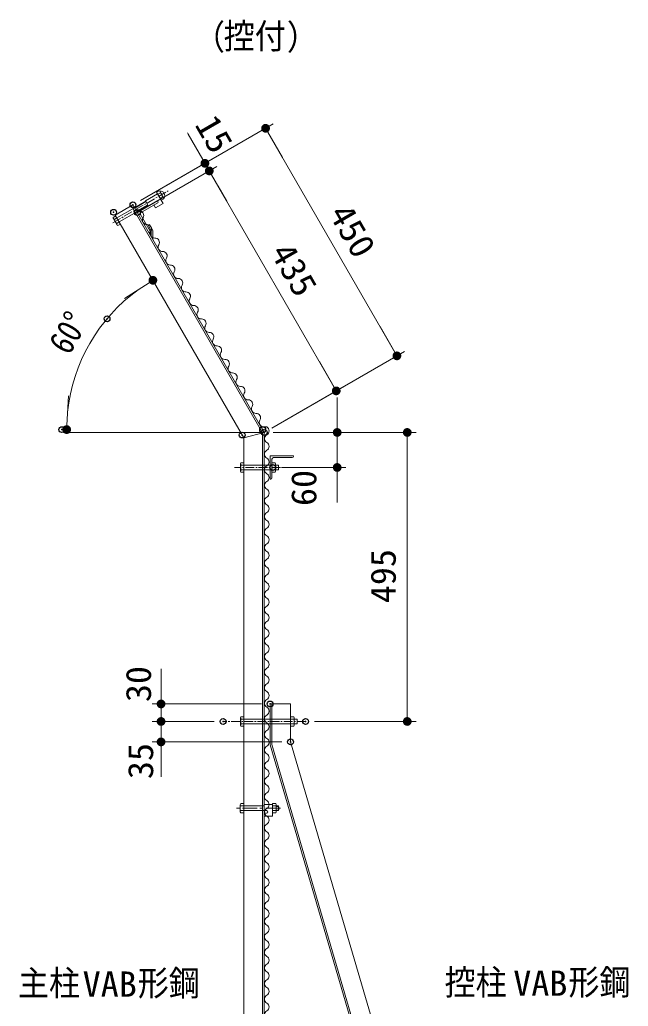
# Model space of a CAD drawing. Units: millimetres at full size. Extents: x -4455 to 4455, y -3150 to 3150.
# Drawn here: x 346 to 1389, y 326 to 2015 of the extents above; entities that cross this region are included whole.
import ezdxf
from ezdxf.enums import TextEntityAlignment as Align

# ---------------------------------------------------------------- set-up
doc = ezdxf.new("R2010")
doc.units = ezdxf.units.MM
doc.header["$LTSCALE"] = 20
doc.header["$PDMODE"] = 32
doc.header["$PDSIZE"] = 10
for name, pattern in [('DASHED', [7.5, 6, -1.5]), ('USER1', [2, 1.25, -0.25, 0.25, -0.25]), ('USER3', [1.125, 0.75, -0.125, 0.125, -0.125]), ('USER4', [4.7625, 3.175, -1.5875])]:
    doc.linetypes.add(name, pattern=pattern)
for name, color, linetype, lineweight in [('0-1_SUNPOU', 1, 'Continuous', 18), ('0-4_6文字', 3, 'Continuous', 18), ('0-5_1部材', 7, 'Continuous', 18), ('0-6_8部品', 7, 'Continuous', 18), ('0-A_5寸法', 1, 'Continuous', 18), ('0-C_2網', 4, 'Continuous', 18), ('0-D_AMI', 3, 'Continuous', 18)]:
    doc.layers.add(name, color=color, linetype=linetype, lineweight=lineweight)
doc.layers.add('0-2_DEFPOINTS', color=7, linetype='Continuous')
doc.styles.add('ＭＳ ゴシック', font='')
doc.styles.get('ＭＳ ゴシック').set_extended_font_data('MS Gothic')

# ---------------------------------------------------------------- blocks, each defined once
blk = doc.blocks.new('M1')
at = {"layer": '0-1_SUNPOU'}
blk.add_line((-5, 0), (-38.58, 0), dxfattribs=at)
for points in [[(0, 0), (-5, 0), (-4.96, 0.63)], [(0, 0), (-4.96, -0.63), (-5, 0)], [(0, 0), (-4.96, 0.63), (-4.84, 1.24)], [(0, 0), (-4.84, -1.24), (-4.96, -0.63)], [(0, 0), (-4.84, 1.24), (-4.65, 1.84)], [(0, 0), (-4.65, -1.84), (-4.84, -1.24)], [(0, 0), (-4.65, 1.84), (-4.38, 2.41)], [(0, 0), (-4.38, -2.41), (-4.65, -1.84)], [(0, 0), (-4.38, 2.41), (-4.05, 2.94)], [(0, 0), (-4.05, -2.94), (-4.38, -2.41)], [(0, 0), (-4.05, 2.94), (-3.64, 3.42)], [(0, 0), (-3.64, -3.42), (-4.05, -2.94)], [(0, 0), (-3.64, 3.42), (-3.19, 3.85)], [(0, 0), (-3.19, -3.85), (-3.64, -3.42)], [(0, 0), (-3.19, 3.85), (-2.68, 4.22)], [(0, 0), (-2.68, -4.22), (-3.19, -3.85)], [(0, 0), (-2.68, 4.22), (-2.13, 4.52)], [(0, 0), (-2.13, -4.52), (-2.68, -4.22)], [(0, 0), (-2.13, 4.52), (-1.55, 4.76)], [(0, 0), (-1.55, -4.76), (-2.13, -4.52)], [(0, 0), (-1.55, 4.76), (-0.94, 4.91)], [(0, 0), (-0.94, -4.91), (-1.55, -4.76)], [(0, 0), (-0.94, 4.91), (-0.31, 4.99)], [(0, 0), (-0.31, -4.99), (-0.94, -4.91)], [(0, 0), (-0.31, 4.99), (0.31, 4.99)], [(0, 0), (0.31, -4.99), (-0.31, -4.99)], [(0, 0), (0.31, 4.99), (0.94, 4.91)], [(0, 0), (0.94, 4.91), (1.55, 4.76)], [(0, 0), (1.55, 4.76), (2.13, 4.52)], [(0, 0), (2.13, 4.52), (2.68, 4.22)], [(0, 0), (2.68, 4.22), (3.19, 3.85)], [(0, 0), (3.19, 3.85), (3.64, 3.42)], [(0, 0), (3.64, 3.42), (4.05, 2.94)], [(0, 0), (4.05, 2.94), (4.38, 2.41)], [(0, 0), (4.38, 2.41), (4.65, 1.84)], [(0, 0), (4.65, 1.84), (4.84, 1.24)], [(0, 0), (4.84, 1.24), (4.96, 0.63)], [(0, 0), (4.96, 0.63), (5, 0)], [(0, 0), (0.94, -4.91), (0.31, -4.99)], [(0, 0), (1.55, -4.76), (0.94, -4.91)], [(0, 0), (2.13, -4.52), (1.55, -4.76)], [(0, 0), (2.68, -4.22), (2.13, -4.52)], [(0, 0), (3.19, -3.85), (2.68, -4.22)], [(0, 0), (3.64, -3.42), (3.19, -3.85)], [(0, 0), (4.05, -2.94), (3.64, -3.42)], [(0, 0), (4.38, -2.41), (4.05, -2.94)], [(0, 0), (4.65, -1.84), (4.38, -2.41)], [(0, 0), (4.84, -1.24), (4.65, -1.84)], [(0, 0), (4.96, -0.63), (4.84, -1.24)], [(0, 0), (5, 0), (4.96, -0.63)]]:
    blk.add_solid(points, dxfattribs=at)
blk = doc.blocks.new('NAMIX13')
at = {"layer": '0-D_AMI'}
for centre, start, end in [((-71.1, -133.3), 298.07249, 61.92751), ((71.1, -400), 118.07249, 241.92751), ((-71.1, -666.7), 298.07249, 61.92751), ((71.1, -933.3), 118.07249, 241.92751), ((71.1, -1466.7), 118.07249, 241.92751), ((-71.1, -1200), 298.07249, 61.92751), ((-71.1, -1733.3), 298.07249, 61.92751), ((71.1, -2000), 118.07249, 241.92751), ((-71.1, -2266.7), 298.07249, 61.92751), ((71.1, -2533.3), 118.07249, 241.92751), ((-71.1, -2800), 298.07249, 61.92751), ((71.1, -3066.7), 118.07249, 241.92751), ((-71.1, -3333.3), 298.07249, 61.92751), ((71.1, -3600), 118.07249, 241.92751), ((71.1, -4133.3), 118.07249, 241.92751), ((-71.1, -3866.7), 298.07249, 61.92751), ((-71.1, -4400), 298.07249, 61.92751), ((71.1, -4666.7), 118.07249, 241.92751), ((71.1, -5200), 118.07249, 241.92751), ((-71.1, -4933.3), 298.07249, 61.92751), ((-71.1, -5466.7), 298.07249, 61.92751), ((71.1, -5733.3), 118.07249, 241.92751)]:
    blk.add_arc(centre, 151.1, start, end, dxfattribs=at)
blk = doc.blocks.new('NAMIX5')
at = {"layer": '0-D_AMI'}
for centre, start, end in [((35.6, -200), 118.07249, 241.92751), ((-35.6, -66.7), 298.07249, 61.92751), ((-35.6, -333.3), 298.07249, 61.92751), ((35.6, -466.7), 118.07249, 241.92751), ((35.6, -733.3), 118.07249, 241.92751), ((-35.6, -600), 298.07249, 61.92751), ((-35.6, -866.7), 298.07249, 61.92751), ((35.6, -1000), 118.07249, 241.92751), ((-35.6, -1133.3), 298.07249, 61.92751), ((35.6, -1266.7), 118.07249, 241.92751)]:
    blk.add_arc(centre, 75.6, start, end, dxfattribs=at)
blk = doc.blocks.new('NAMI')
at = {"layer": '0-D_AMI'}
for centre, start, end in [((-71.1, -133.3), 298.07249, 61.92751), ((71.1, -400), 118.07249, 241.92751)]:
    blk.add_arc(centre, 151.1, start, end, dxfattribs=at)

msp = doc.modelspace()

# ---------------------------------------------------------------- linework, layer by layer
at = {"layer": '0-2_DEFPOINTS'}
for p in [(671, 1756.34), (507.1, 1685.51), (540.22, 1698.15), (547.72, 1685.16), (495.8, 1503.11), (992.42, 1439.62), (888.5, 1379.62), (418.5, 1313.3), (762.41, 1313.3), (727.41, 1303.92), (765.22, 1308.44), (765.22, 1308.44), (779.69, 1248.44), (890.14, 1248.44), (775.22, 843.44), (588.37, 813.44), (694.62, 813.44), (836.03, 813.44), (1010.14, 813.44), (588.37, 778.44), (810.22, 778.44)]:
    msp.add_point(p, dxfattribs=at)
at = {"layer": '0-5_1部材'}
for p, q in [((509.91, 1680.65), (540.22, 1698.15)), ((762.22, 1307.64), (537.62, 1696.65)), ((765.22, 1308.44), (540.22, 1698.15)), ((549.45, 1686.16), (582.36, 1705.16)), ((553.11, 1684.82), (582.56, 1701.81)), ((583.11, 1703.86), (582.11, 1705.59)), ((730.22, 1299.06), (509.91, 1680.65)), ((552.56, 1682.77), (569.56, 1653.32)), ((567.72, 1650.52), (569.02, 1651.27)), ((730.22, 1299.06), (765.22, 1308.44)), ((762.22, 1307.64), (762.22, -851.56)), ((765.22, 1308.44), (765.22, -851.56)), ((730.22, 1299.06), (730.22, -851.56)), ((775.22, 1268.44), (775.22, 1228.44)), ((775.22, 1268.44), (815.22, 1268.44)), ((815.22, 1268.44), (815.22, 1267.44)), ((778.22, 1262.44), (778.22, 1230.44)), ((813.22, 1265.44), (781.22, 1265.44)), ((775.22, 1228.44), (776.22, 1228.44)), ((810.22, 843.44), (775.22, 843.44)), ((775.22, 843.44), (775.22, 773.29)), ((778.22, 843.44), (778.22, 773.74)), ((810.22, 843.44), (810.22, 778.44)), ((810.22, 778.44), (1200.22, -551.56)), ((775.22, 773.29), (1165.22, -556.71)), ((778.22, 773.74), (1168.22, -556.26))]:
    msp.add_line(p, q, dxfattribs=at)
at = {"layer": '0-5_1部材', "color": 1, "linetype": 'USER3'}
msp.add_line((836.03, 813.44), (694.62, 813.44), dxfattribs=at)
at = {"layer": '0-5_1部材'}
for centre, radius, start, end in [((581.81, 1703.11), 1.5, 300.00729, 29.96823), ((550.45, 1684.43), 2, 119.99207, 209.99219), ((553.86, 1683.51), 1.5, 120.00722, 210.00732), ((568.27, 1652.57), 1.5, 300.00729, 29.99213), ((813.22, 1267.44), 2, 270, 0), ((781.22, 1262.44), 3, 90, 179.99992), ((776.22, 1230.44), 2, 270, 0)]:
    msp.add_arc(centre, radius, start, end, dxfattribs=at)
at = {"layer": '0-6_8部品', "color": 1}
for p, q in [((648.5, 1795.31), (633.5, 1821.29)), ((553.21, 1705.65), (676.49, 1776.83)), ((560.71, 1692.66), (683.99, 1763.84)), ((560.71, 1692.66), (683.99, 1763.84)), ((663.5, 1769.33), (671, 1756.34)), ((671, 1756.34), (888.5, 1379.62)), ((686, 1730.36), (701, 1704.38)), ((778.21, 1315.94), (901.49, 1387.12)), ((785.82, 668.07), (789.78, 668.07)), ((785.82, 661.67), (789.78, 661.67))]:
    msp.add_line(p, q, dxfattribs=at)
at = {"layer": '0-6_8部品', "color": 1, "linetype": 'USER3'}
for p, q in [((505.86, 1667.48), (600.6, 1722.18)), ((792.97, 1248.44), (714.41, 1248.44))]:
    msp.add_line(p, q, dxfattribs=at)
at = {"layer": '0-6_8部品'}
for p, q in [((561.52, 1705.26), (582.3, 1717.25)), ((580.8, 1719.85), (585.12, 1722.34)), ((580.8, 1719.85), (588.8, 1706)), ((582.8, 1716.39), (587.16, 1718.91)), ((582.8, 1716.39), (586.8, 1709.46)), ((586.19, 1721.72), (585.12, 1722.34)), ((586.8, 1709.46), (591.12, 1711.95)), ((588.8, 1706), (593.12, 1708.49)), ((542.97, 1693.39), (562.02, 1704.39)), ((546.97, 1686.46), (566.02, 1697.46)), ((561.52, 1705.26), (566.52, 1696.6)), ((566.52, 1696.6), (582.11, 1705.59)), ((578.81, 1693.3), (576.06, 1698.06)), ((591.8, 1700.8), (578.81, 1693.3)), ((588.8, 1706), (591.8, 1700.8)), ((510.7, 1679.27), (506.39, 1676.78)), ((506.39, 1675.54), (506.39, 1676.78)), ((513.32, 1663.54), (506.39, 1675.54)), ((512.7, 1675.81), (508.39, 1673.32)), ((516.7, 1668.88), (512.39, 1666.39)), ((513.32, 1663.54), (514.39, 1662.92)), ((518.7, 1665.41), (514.39, 1662.92)), ((566.03, 1663.26), (568.63, 1664.76)), ((566.03, 1663.26), (571.53, 1653.74)), ((568.63, 1664.76), (574.56, 1654.5)), ((571.53, 1653.73), (571.24, 1644.42)), ((574.56, 1654.5), (574.09, 1639.49)), ((724.62, 1255.37), (725.24, 1256.44)), ((724.62, 1241.51), (724.62, 1255.37)), ((730.22, 1256.44), (725.24, 1256.44)), ((730.22, 1252.44), (725.24, 1252.44)), ((730.22, 1240.44), (730.22, 1256.44)), ((765.22, 1252.44), (778.22, 1252.44)), ((778.22, 1240.44), (778.22, 1256.44)), ((778.22, 1256.44), (784, 1256.44)), ((778.22, 1252.44), (784, 1252.44)), ((784.62, 1255.37), (784, 1256.44)), ((784.62, 1241.51), (784.62, 1255.37)), ((789.69, 1252.44), (784.62, 1252.44)), ((789.69, 1244.44), (789.69, 1252.44)), ((724.62, 1241.51), (725.24, 1240.44)), ((730.22, 1244.44), (725.24, 1244.44)), ((730.22, 1240.44), (725.24, 1240.44)), ((765.22, 1244.44), (778.22, 1244.44)), ((778.22, 1244.44), (784, 1244.44)), ((778.22, 1240.44), (784, 1240.44)), ((784.62, 1241.51), (784, 1240.44)), ((789.69, 1244.44), (784.62, 1244.44)), ((724.62, 820.37), (725.24, 821.44)), ((724.62, 806.52), (724.62, 820.37)), ((730.22, 821.44), (725.24, 821.44)), ((730.22, 817.44), (725.24, 817.44)), ((730.22, 805.44), (730.22, 821.44)), ((765.22, 817.44), (775.22, 817.44)), ((810.22, 805.44), (810.22, 821.44)), ((810.22, 821.44), (816, 821.44)), ((810.22, 817.44), (816, 817.44)), ((816.62, 820.37), (816, 821.44)), ((816.62, 806.52), (816.62, 820.37)), ((821.69, 817.44), (816.62, 817.44)), ((821.69, 809.44), (821.69, 817.44)), ((724.62, 806.52), (725.24, 805.44)), ((730.22, 809.44), (725.24, 809.44)), ((730.22, 805.44), (725.24, 805.44)), ((765.22, 809.44), (775.22, 809.44)), ((810.22, 809.44), (816, 809.44)), ((810.22, 805.44), (816, 805.44)), ((816.62, 806.52), (816, 805.44)), ((821.69, 809.44), (816.62, 809.44)), ((723.82, 670.79), (724.93, 672.71)), ((723.82, 658.95), (723.82, 670.79)), ((723.82, 658.95), (724.93, 657.03)), ((724.5, 668.87), (730.22, 668.87)), ((724.5, 660.87), (730.22, 660.87)), ((724.93, 672.71), (730.22, 672.71)), ((730.22, 657.03), (730.22, 672.71)), ((765.22, 671.19), (765.22, 660.69)), ((765.22, 671.19), (779.42, 671.19)), ((765.22, 660.69), (769.17, 660.69)), ((779.42, 657.03), (779.42, 672.71)), ((779.42, 671.19), (779.42, 651.19)), ((785.13, 668.87), (779.42, 668.87)), ((785.13, 660.87), (779.42, 660.87)), ((785.82, 658.95), (784.71, 657.03)), ((785.82, 658.95), (785.82, 670.79)), ((785.82, 668.87), (789.37, 668.87)), ((785.82, 660.87), (789.37, 660.87)), ((789.37, 660.87), (789.37, 668.87)), ((724.93, 657.03), (730.22, 657.03)), ((765.22, 656.19), (769.17, 656.19)), ((765.22, 656.19), (765.22, 651.19)), ((765.22, 651.19), (779.42, 651.19)), ((784.71, 657.03), (779.42, 657.03))]:
    msp.add_line(p, q, dxfattribs=at)
at = {"layer": '0-6_8部品', "color": 3, "linetype": 'USER4'}
for p, q in [((512.7, 1675.81), (542.84, 1693.32)), ((516.7, 1668.88), (546.84, 1686.39)), ((730.22, 1252.44), (765.22, 1252.44)), ((730.22, 1244.44), (765.22, 1244.44)), ((730.22, 817.44), (765.22, 817.44)), ((775.22, 817.44), (810.22, 817.44)), ((730.22, 809.44), (765.22, 809.44)), ((775.22, 809.44), (810.22, 809.44)), ((730.22, 668.87), (765.22, 668.87))]:
    msp.add_line(p, q, dxfattribs=at)
at = {"layer": '0-6_8部品', "color": 4}
for p, q in [((543.37, 1692.7), (562.42, 1703.7)), ((546.57, 1687.15), (565.62, 1698.16))]:
    msp.add_line(p, q, dxfattribs=at)
at = {"layer": '0-6_8部品', "color": 1, "linetype": 'USER1'}
msp.add_line((792.84, 664.87), (714.35, 664.87), dxfattribs=at)
at = {"layer": '0-6_8部品', "color": 3, "linetype": 'DASHED'}
msp.add_line((730.22, 660.87), (765.22, 660.87), dxfattribs=at)
at = {"layer": '0-6_8部品'}
for points in [[(586.19, 1721.72), (593.12, 1709.73), (593.12, 1708.49)], [(785.82, 670.79), (784.71, 672.71), (779.42, 672.71)]]:
    msp.add_lwpolyline(points, dxfattribs=at)
for centre, radius, start, end in [((579.93, 1718.11), 7.27, 6.37286, 30.0017), ((587.1, 1714.1), 7.61, 324.02866, 96.50311), ((577.1, 1708.61), 14.39, 13.38929, 45.69312), ((586.86, 1706.11), 7.23, 29.99903, 53.96354), ((512.65, 1679.16), 7.23, 210.00224, 233.88522), ((521.28, 1676.14), 13.19, 192.35573, 227.65509), ((519.58, 1667.16), 7.23, 186.11235, 210.00092), ((731.85, 1255.37), 7.23, 179.99992, 203.88486), ((737.81, 1248.44), 13.19, 162.35463, 197.65355), ((777.39, 1255.37), 7.23, 336.12625, 0), ((771.37, 1248.45), 13.25, 342.41266, 17.55417), ((731.85, 1241.51), 7.23, 156.1122, 179.99992), ((777.39, 1241.51), 7.23, 0, 23.88957), ((731.85, 820.37), 7.23, 179.99992, 203.88486), ((737.81, 813.44), 13.19, 162.35463, 197.65355), ((809.39, 820.37), 7.23, 336.12625, 0), ((803.37, 813.45), 13.25, 342.41266, 17.55417), ((731.85, 806.52), 7.23, 156.1122, 179.99992), ((809.39, 806.52), 7.23, 0, 23.88957), ((726.85, 670.79), 3.03, 180, 219.3382), ((735.82, 664.87), 12, 160.52878, 199.47122), ((726.85, 658.95), 3.03, 140.6618, 180), ((769.17, 658.44), 2.25, 270, 90), ((782.79, 670.79), 3.03, 320.6618, 0), ((773.82, 664.87), 12, 340.52878, 19.47122), ((782.79, 658.95), 3.03, 0, 39.3382), ((782.44, 664.87), 8, 330, 30)]:
    msp.add_arc(centre, radius, start, end, dxfattribs=at)
at = {"layer": '0-6_8部品', "color": 1}
msp.add_arc((722, 1313.3), 295.28, 125.82375, 174.17632, dxfattribs=at)
at = {"layer": '0-A_5寸法'}
for p, q in [((553.21, 1705.65), (780.41, 1836.83)), ((767.42, 1829.33), (992.42, 1439.62)), ((778.21, 1315.94), (1005.41, 1447.12)), ((890.14, 1338.44), (890.14, 1368.44)), ((765.22, 1308.44), (421.31, 1308.44)), ((780.22, 1308.44), (905.14, 1308.44)), ((780.22, 1308.44), (1025.14, 1308.44)), ((890.14, 1308.44), (890.14, 1248.44)), ((1010.14, 1308.44), (1010.14, 813.44)), ((794.69, 1248.44), (905.14, 1248.44)), ((890.14, 1218.44), (890.14, 1188.44)), ((588.37, 873.44), (588.37, 903.44)), ((588.37, 843.44), (588.37, 873.44)), ((760.22, 843.44), (573.37, 843.44)), ((588.37, 843.44), (588.37, 813.44)), ((679.62, 813.44), (573.37, 813.44)), ((679.62, 813.44), (573.37, 813.44)), ((588.37, 813.44), (588.37, 778.44)), ((851.03, 813.44), (1025.14, 813.44)), ((795.22, 778.44), (573.37, 778.44)), ((588.37, 783.44), (588.37, 753.44)), ((588.37, 748.44), (588.37, 718.44))]:
    msp.add_line(p, q, dxfattribs=at)
at = {"layer": '0-D_AMI'}
msp.add_arc((765.9, 1302.09), 16.12, 77.37867, 97.71613, dxfattribs=at)

# ---------------------------------------------------------------- block references
at = {"layer": '0-6_8部品', "xscale": 1.5, "yscale": 1.5}
for p, rotation in [((663.5, 1769.33), 300.0001), ((671, 1756.34), 120.0001), ((671, 1756.34), 120.0001), ((574.36, 1569.02), 32.91191), ((888.5, 1379.62), 300.0001), ((426.72, 1313.3), 267.08816)]:
    msp.add_blockref('M1', p, dxfattribs=dict(at, rotation=rotation))
at = {"layer": '0-A_5寸法', "xscale": 1.5, "yscale": 1.5}
for p, rotation in [((767.42, 1829.33), 120.0001), ((992.42, 1439.62), 300.0001), ((890.14, 1308.44), 270), ((1010.14, 1308.44), 90), ((890.14, 1248.44), 90), ((588.37, 843.44), 270), ((588.37, 813.44), 270), ((1010.14, 813.44), 270), ((588.37, 813.44), 90), ((588.37, 778.44), 90)]:
    msp.add_blockref('M1', p, dxfattribs=dict(at, rotation=rotation))
at = {"layer": '0-C_2網', "rotation": 30}
for name, p, xscale, yscale in [('NAMIX5', (550.98, 1687.56), 0.1, 0.1), ('NAMIX13', (617.64, 1572.09), 0.05, 0.05)]:
    msp.add_blockref(name, p, dxfattribs=dict(at, xscale=xscale, yscale=yscale))
at = {"layer": '0-C_2網'}
for name, p, xscale, yscale in [('NAMI', (769.42, 1317.81), 0.05, 0.05), ('NAMI', (769.42, 1291.15), 0.05, 0.05), ('NAMIX5', (769.42, 1264.48), 0.1, 0.1), ('NAMIX13', (769.42, 1131.15), 0.05, 0.05), ('NAMIX13', (769.42, 837.81), 0.05, 0.05), ('NAMIX13', (769.42, 544.48), 0.05, 0.05)]:
    msp.add_blockref(name, p, dxfattribs=dict(at, xscale=xscale, yscale=yscale))

# ---------------------------------------------------------------- texts
at = {"layer": '0-4_6文字', "style": 'ＭＳ ゴシック'}
for s, width, p in [('（ \u3000 ）', 0.9, (644.75, 1951.04)), ('控付', 0.9, (695.73, 1952.67)), ('主柱', 0.9, (343.27, 330.71)), ('形鋼', 0.9, (548.54, 330.71)), ('控柱', 0.9, (1074.07, 332.18)), ('形鋼', 0.9, (1286.23, 332.33)), ('VAB', 1.05, (454.07, 328.99)), ('VAB', 1.05, (1191.76, 330.61))]:
    msp.add_text(s, height=43.26, dxfattribs=dict(at, width=width)).set_placement(p, align=Align.BOTTOM_LEFT)
at = {"layer": '0-6_8部品', "color": 3, "style": 'ＭＳ ゴシック'}
for s, rotation, width, p in [('15', 300, 1.05, (633.91, 1829.21)), ('435', 300, 1.05, (763.03, 1610.29)), ('60°', 60, 0.85, (442.12, 1432.45))]:
    msp.add_text(s, height=43.26, rotation=rotation, dxfattribs=dict(at, width=width)).set_placement(p, align=Align.BOTTOM_LEFT)
at = {"layer": '0-A_5寸法', "color": 3, "style": 'ＭＳ ゴシック', "width": 1.05}
for s, rotation, p in [('450', 300, (863.2, 1676.78)), ('60', 90, (867.43, 1182.44)), ('495', 90, (1003.46, 1015.94)), ('30', 90, (584.16, 846.59)), ('35', 90, (587.83, 714.69))]:
    msp.add_text(s, height=43.26, rotation=rotation, dxfattribs=at).set_placement(p, align=Align.BOTTOM_LEFT)

doc.saveas('drawing.dxf')
